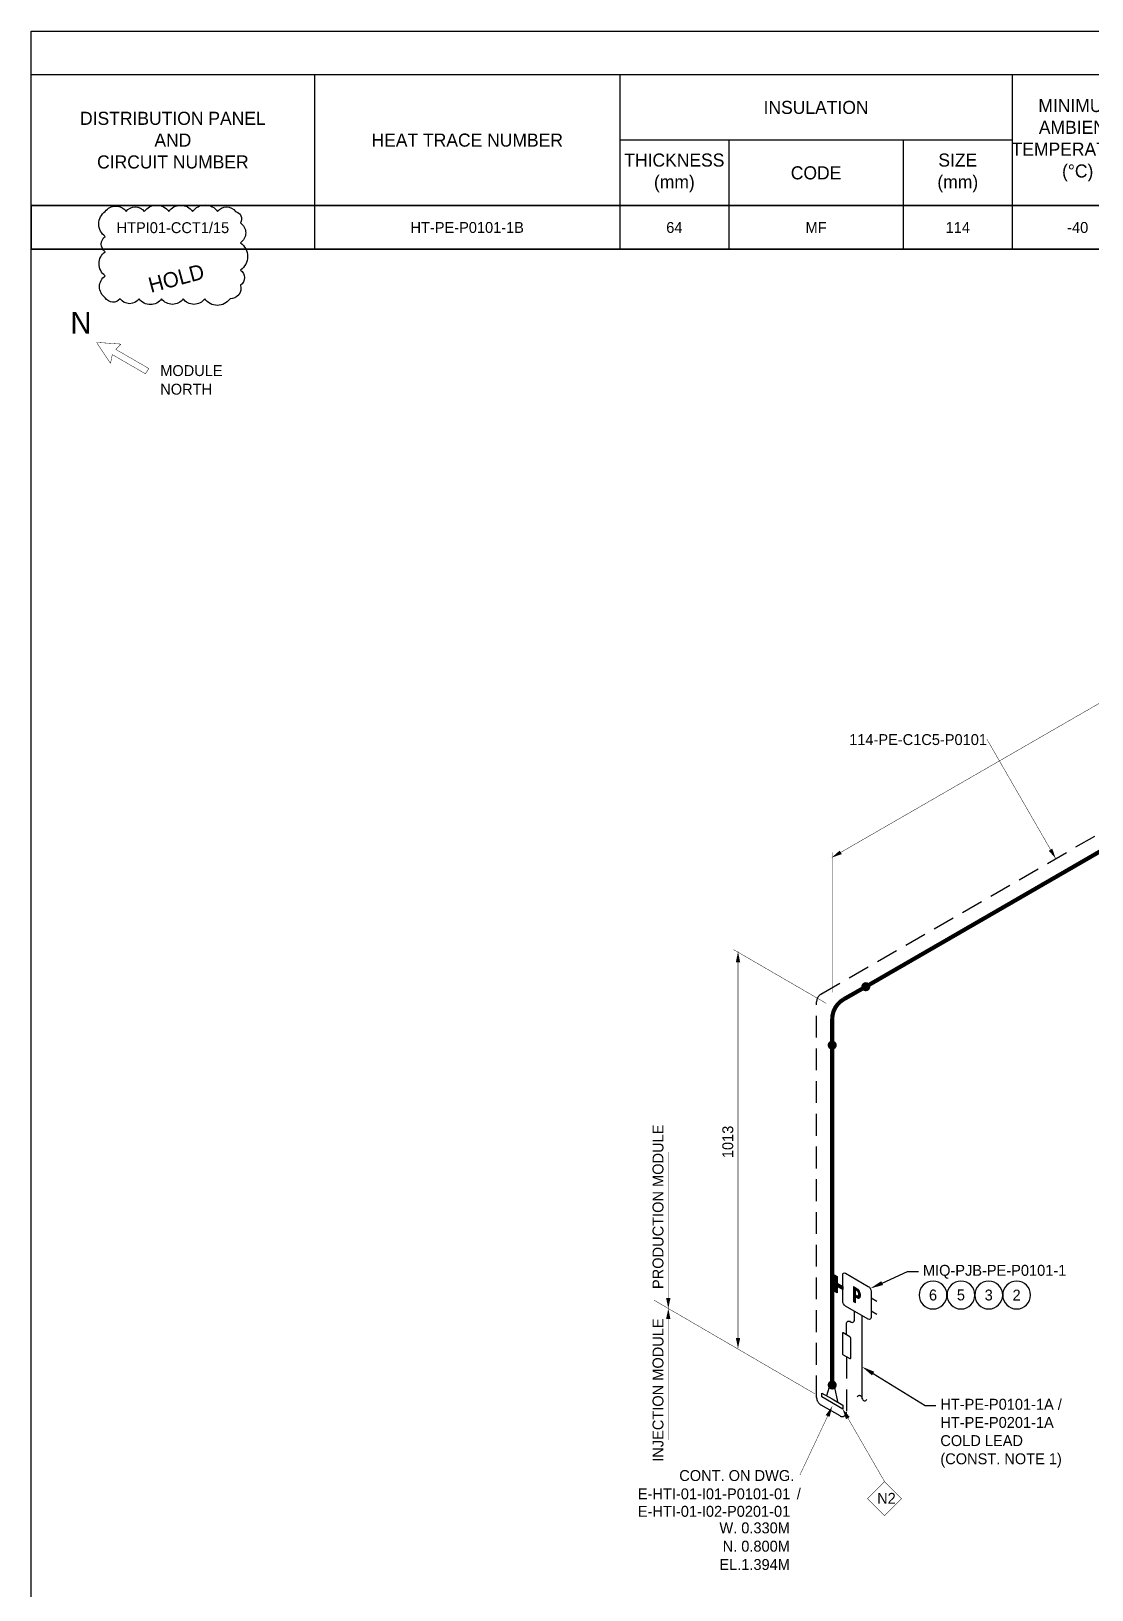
# Model space of a CAD drawing. Extents: x 0 to 847, y -42 to 494.
# Drawn here: x 0 to 243.2, y 137.1 to 494.3 of the extents above; entities that cross this region are included whole.
import ezdxf
from ezdxf import colors
from ezdxf.entities.mleader import LeaderData, LeaderLine
from ezdxf.enums import TextEntityAlignment as Align
from ezdxf.math import Vec2, Vec3

# ---------------------------------------------------------------- set-up
doc = ezdxf.new("R2010")
doc.units = 0
doc.header["$LTSCALE"] = 10
doc.header["$MEASUREMENT"] = 0
doc.linetypes.add('DASHED', pattern=[0.75, 0.5, -0.25])
doc.layers.get('Defpoints').update_dxf_attribs({"color": 9})
for name, color, linetype in [('DIMENSION', 2, 'Continuous'), ('HEAT_TRACE', 3, 'DASHED'), ('HOLD', 1, 'Continuous'), ('PIPE', 7, 'Continuous'), ('SYMBOL-3', 3, 'Continuous'), ('TABLE-1', 1, 'Continuous'), ('TABLE-7', 7, 'Continuous'), ('TEXT-2', 2, 'Continuous'), ('TEXT2', 40, 'Continuous'), ('TITLE', 7, 'Continuous'), ('WELDS', 7, 'Continuous'), ('Wipeout', 7, 'Continuous')]:
    doc.layers.add(name, color=color, linetype=linetype)
doc.styles.add('framdcn', font='', dxfattribs={"height": 2.4})
doc.styles.add('Scovan Elec', font='')
doc.styles.get("Standard").update_dxf_attribs({"font": ''})
doc.styles.get('framdcn').set_extended_font_data('Franklin Gothic Medium Cond')
doc.styles.get('Scovan Elec').set_extended_font_data('Franklin Gothic Medium Cond')
doc.styles.get('Standard').set_extended_font_data('Franklin Gothic Medium Cond')

# ---------------------------------------------------------------- blocks, each defined once
blk = doc.blocks.new('*T18')
at = {"layer": 'TABLE-7', "color": 0, "linetype": 'ByBlock', "lineweight": -2, "transparency": 16777216}
for p, q in [((0, 0), (843.77, 0)), ((0, 0), (0, -10)), ((65, 0), (65, -10)), ((135, 0), (135, -10)), ((160, 0), (160, -10)), ((200, 0), (200, -10)), ((225, 0), (225, -10)), ((255, 0), (255, -10)), ((285, 0), (285, -10)), ((315, 0), (315, -10)), ((345, 0), (345, -10)), ((435, 0), (435, -10)), ((465, 0), (465, -10)), ((495, 0), (495, -10)), ((515, 0), (515, -10)), ((545, 0), (545, -10)), ((575, 0), (575, -10)), ((605, 0), (605, -10)), ((635, 0), (635, -10)), ((665, 0), (665, -10)), ((700, 0), (700, -10)), ((730, 0), (730, -10)), ((770, 0), (770, -10)), ((808, 0), (808, -10)), ((843.77, 0), (843.77, -10)), ((0, -10), (843.77, -10))]:
    blk.add_line(p, q, dxfattribs=at)
blk = doc.blocks.new('NorthDatum')
at = {"style": 'Scovan Elec'}
blk.add_text('NORTH', height=2.5, dxfattribs=at).set_placement((0, -2.13), align=Align.MIDDLE_LEFT)
blk.add_attdef('NA_DATUM', text='', height=2.5, dxfattribs=at).set_placement((0, 2.13), align=Align.MIDDLE_LEFT)
blk = doc.blocks.new('block13')
at = {"layer": 'TEXT2'}
blk.add_hatch(color=256, dxfattribs=at).paths.add_polyline_path([(0, 0), (-0.6, -2.4), (-1.5, -2)])
at = {"layer": 'TEXT2', "linetype": 'ByBlock', "const_width": 0.1, "flags": 128}
blk.add_lwpolyline([(-7.4, -15.7), (0, 0)], dxfattribs=at)
blk = doc.blocks.new('block14')
at = {"layer": 'TEXT2', "style": 'framdcn'}
for s, p in [('W. 0.330M', (0, 0)), ('N. 0.800M', (0, -4.2)), ('EL.1.394M', (0, -8.4))]:
    blk.add_text(s, height=2.5, dxfattribs=at).set_placement(p, align=Align.RIGHT)
blk = doc.blocks.new('block47')
at = {"layer": 'PIPE', "linetype": 'ByBlock', "const_width": 0.95, "flags": 128}
for points in [[(-55.8, -32.2), (0, 0)], [(-118.5, -68.4), (-55.8, -32.2)]]:
    blk.add_lwpolyline(points, dxfattribs=at)
at = {"flags": 1}
for tag in ['Tag', 'UCI', 'Pipe Ref', 'Description', 'Key']:
    blk.add_attdef(tag, (0, 0), '', height=1, dxfattribs=at)
blk = doc.blocks.new('block49')
at = {"layer": 'PIPE', "linetype": 'ByBlock', "const_width": 0.95, "flags": 128}
for points in [[(-2.6, 4.5), (2.5, 7.4)], [(-5.2, 0), (-5.2, 0), (-5.12, 0.9), (-4.88, 1.78), (-4.5, 2.6), (-3.98, 3.34), (-3.34, 3.98), (-2.6, 4.5)], [(-5.2, -6), (-5.2, 0)]]:
    blk.add_lwpolyline(points, dxfattribs=at)
at = {"flags": 1}
for tag in ['Tag', 'UCI', 'Pipe Ref', 'Description', 'Key']:
    blk.add_attdef(tag, (0, 0), '', height=1, dxfattribs=at)
blk = doc.blocks.new('block50')
at = {"layer": 'PIPE', "linetype": 'ByBlock', "const_width": 0.95, "flags": 128}
blk.add_lwpolyline([(0, -77.9), (0, 0)], dxfattribs=at)
at = {"flags": 1}
for tag in ['Tag', 'UCI', 'Pipe Ref', 'Description', 'Key']:
    blk.add_attdef(tag, (0, 0), '', height=1, dxfattribs=at)
blk = doc.blocks.new('block51')
at = {"layer": 'PIPE', "linetype": 'ByBlock', "flags": 128}
for points in [[(-2.4, 1.3), (0, 0)], [(-2.4, 0.5), (-2.4, 1.3)], [(2.4, -2.3), (-2.4, 0.5)], [(-0.5, 3.5), (-1.3, 0.7)], [(0.5, 2.9), (-0.5, 3.5)], [(0, 0), (2.4, -1.4)], [(1.4, -0.9), (0.5, 2.9)], [(2.4, -1.4), (2.4, -2.3)]]:
    blk.add_lwpolyline(points, dxfattribs=at)
at = {"flags": 1}
for tag in ['Tag', 'UCI', 'Pipe Ref', 'Description', 'Key']:
    blk.add_attdef(tag, (0, 0), '', height=1, dxfattribs=at)
blk = doc.blocks.new('block75')
at = {"layer": 'WELDS'}
h = blk.add_hatch(color=256, dxfattribs=at)
edge = h.paths.add_edge_path(flags=0)
edge.add_arc((0, 0), 1.05, 0, 360)
at = {"flags": 1}
for tag in ['Tag', 'UCI', 'Pipe Ref', 'Description', 'Key']:
    blk.add_attdef(tag, (0, 0), '', height=1, dxfattribs=at)
blk = doc.blocks.new('block76')
at = {"layer": 'WELDS'}
h = blk.add_hatch(color=256, dxfattribs=at)
edge = h.paths.add_edge_path(flags=0)
edge.add_arc((0, 0), 1.05, 0, 360)
at = {"flags": 1}
for tag in ['Tag', 'UCI', 'Pipe Ref', 'Description', 'Key']:
    blk.add_attdef(tag, (0, 0), '', height=1, dxfattribs=at)
blk = doc.blocks.new('block77')
at = {"layer": 'WELDS'}
h = blk.add_hatch(color=256, dxfattribs=at)
edge = h.paths.add_edge_path(flags=0)
edge.add_arc((0, 0), 1.05, 0, 360)
at = {"flags": 1}
for tag in ['Tag', 'UCI', 'Pipe Ref', 'Description', 'Key']:
    blk.add_attdef(tag, (0, 0), '', height=1, dxfattribs=at)
blk = doc.blocks.new('*U113')
blk.add_wipeout([(0, 3.2), (-0.4, 3.17), (-0.8, 3.1), (-1.18, 2.98), (-1.54, 2.8), (-1.88, 2.59), (-2.19, 2.33), (-2.47, 2.04), (-2.7, 1.71), (-2.9, 1.36), (-3.04, 0.99), (-3.14, 0.6), (-3.19, 0.2), (-3.19, -0.2), (-3.14, -0.6), (-3.04, -0.99), (-2.9, -1.36), (-2.7, -1.71), (-2.47, -2.04), (-2.19, -2.33), (-1.88, -2.59), (-1.54, -2.8), (-1.18, -2.98), (-0.8, -3.1), (-0.4, -3.17), (0, -3.2), (0.4, -3.17), (0.8, -3.1), (1.18, -2.98), (1.54, -2.8), (1.88, -2.59), (2.19, -2.33), (2.47, -2.04), (2.7, -1.71), (2.9, -1.36), (3.04, -0.99), (3.14, -0.6), (3.19, -0.2), (3.19, 0.2), (3.14, 0.6), (3.04, 0.99), (2.9, 1.36), (2.7, 1.71), (2.47, 2.04), (2.19, 2.33), (1.88, 2.59), (1.54, 2.8), (1.18, 2.98), (0.8, 3.1), (0.4, 3.17)]).dxf.layer = 'Wipeout'
blk.add_circle((0, 0), 3.2)
at = {"color": 2}
blk.add_attdef('TAG1', text='', height=2.5, dxfattribs=at).set_placement((0, 0), align=Align.MIDDLE)
blk.add_attdef('TAG2', text='', height=2.5, dxfattribs=at).set_placement((3, -3), align=Align.MIDDLE_LEFT)
blk = doc.blocks.new('*U114')
blk.add_wipeout([(0, 3.2), (-0.4, 3.17), (-0.8, 3.1), (-1.18, 2.98), (-1.54, 2.8), (-1.88, 2.59), (-2.19, 2.33), (-2.47, 2.04), (-2.7, 1.71), (-2.9, 1.36), (-3.04, 0.99), (-3.14, 0.6), (-3.19, 0.2), (-3.19, -0.2), (-3.14, -0.6), (-3.04, -0.99), (-2.9, -1.36), (-2.7, -1.71), (-2.47, -2.04), (-2.19, -2.33), (-1.88, -2.59), (-1.54, -2.8), (-1.18, -2.98), (-0.8, -3.1), (-0.4, -3.17), (0, -3.2), (0.4, -3.17), (0.8, -3.1), (1.18, -2.98), (1.54, -2.8), (1.88, -2.59), (2.19, -2.33), (2.47, -2.04), (2.7, -1.71), (2.9, -1.36), (3.04, -0.99), (3.14, -0.6), (3.19, -0.2), (3.19, 0.2), (3.14, 0.6), (3.04, 0.99), (2.9, 1.36), (2.7, 1.71), (2.47, 2.04), (2.19, 2.33), (1.88, 2.59), (1.54, 2.8), (1.18, 2.98), (0.8, 3.1), (0.4, 3.17)]).dxf.layer = 'Wipeout'
blk.add_circle((0, 0), 3.2)
at = {"color": 2}
blk.add_attdef('TAG1', text='', height=2.5, dxfattribs=at).set_placement((0, 0), align=Align.MIDDLE)
blk.add_attdef('TAG2', text='', height=2.5, dxfattribs=at).set_placement((3, -3), align=Align.MIDDLE_LEFT)
blk = doc.blocks.new('*U125')
blk.add_wipeout([(0, 3.2), (-0.4, 3.17), (-0.8, 3.1), (-1.18, 2.98), (-1.54, 2.8), (-1.88, 2.59), (-2.19, 2.33), (-2.47, 2.04), (-2.7, 1.71), (-2.9, 1.36), (-3.04, 0.99), (-3.14, 0.6), (-3.19, 0.2), (-3.19, -0.2), (-3.14, -0.6), (-3.04, -0.99), (-2.9, -1.36), (-2.7, -1.71), (-2.47, -2.04), (-2.19, -2.33), (-1.88, -2.59), (-1.54, -2.8), (-1.18, -2.98), (-0.8, -3.1), (-0.4, -3.17), (0, -3.2), (0.4, -3.17), (0.8, -3.1), (1.18, -2.98), (1.54, -2.8), (1.88, -2.59), (2.19, -2.33), (2.47, -2.04), (2.7, -1.71), (2.9, -1.36), (3.04, -0.99), (3.14, -0.6), (3.19, -0.2), (3.19, 0.2), (3.14, 0.6), (3.04, 0.99), (2.9, 1.36), (2.7, 1.71), (2.47, 2.04), (2.19, 2.33), (1.88, 2.59), (1.54, 2.8), (1.18, 2.98), (0.8, 3.1), (0.4, 3.17)]).dxf.layer = 'Wipeout'
blk.add_circle((0, 0), 3.2)
at = {"color": 2}
blk.add_attdef('TAG1', text='', height=2.5, dxfattribs=at).set_placement((0, 0), align=Align.MIDDLE)
blk.add_attdef('TAG2', text='', height=2.5, dxfattribs=at).set_placement((3, -3), align=Align.MIDDLE_LEFT)
blk = doc.blocks.new('*U111')
h = blk.add_hatch(color=256)
h.dxf.hatch_style = 1
h.paths.add_polyline_path([(-4.55, 3), (-4.55, 4.5), (-5.2, 4.87), (-5.2, 1.12), (-4.55, 0.75), (-4.55, 2.25), (-3.25, 1.5), (-3.25, 2.25)])
h = blk.add_hatch(color=7)
h.dxf.hatch_style = 1
h.paths.add_polyline_path([(0.79, -0.02), (0.8, 0.22), (0.79, 0.46), (0.75, 0.7), (0.67, 0.93), (0.62, 1.06), (0.49, 1.29), (0.35, 1.46), (0.21, 1.58), (0.04, 1.7), (-0.15, 1.83), (-0.79, 2.2), (-0.79, -1.27), (-0.36, -1.52), (-0.36, -0.16), (-0.14, -0.29), (-0.07, -0.33), (0.13, -0.43), (0.29, -0.49), (0.41, -0.5), (0.47, -0.5), (0.6, -0.44), (0.7, -0.31), (0.75, -0.2)])
h.paths.add_polyline_path([(0.32, 0.2), (0.25, 0.08), (0.19, 0.06), (0.05, 0.08), (-0.15, 0.17), (-0.36, 0.3), (-0.36, 1.5), (-0.15, 1.38), (-0.02, 1.3), (0.12, 1.19), (0.16, 1.15), (0.28, 0.91), (0.33, 0.73), (0.36, 0.44)], flags=16)
for p, q in [((3.25, -0.37), (4.55, -1.13)), ((3.25, -3.37), (4.55, -4.12))]:
    blk.add_line(p, q)
blk.add_lwpolyline([(-4.55, 0.75), (-5.2, 1.12), (-5.2, 4.87), (-4.55, 4.5), (-4.55, 3), (-3.25, 2.25), (-3.25, 1.5), (-4.55, 2.25)], close=True)
for points in [[(-3.25, -1.13), (-3.25, 4.87)], [(-2.6, 5.25), (2.6, 2.25)], [(3.25, 1.12), (3.25, -4.88)], [(2.6, -5.25), (-2.6, -2.25)]]:
    blk.add_lwpolyline(points)
at = {"extrusion": (0, 0, -1)}
for centre, start_param, end_param in [((-2.6, 4.5), 5.497787, 7.068583), ((2.6, 1.5), 0.785398, 2.356194), ((-2.6, -1.5), 3.926991, 5.497787), ((2.6, -4.5), 2.356194, 3.926991)]:
    blk.add_ellipse(centre, major_axis=(-0.459, 0.795), ratio=0.57735, start_param=start_param, end_param=end_param, dxfattribs=at)
at = {"layer": 'Defpoints', "lineweight": 0}
for points in [[(-0.79, -1.27), (-0.36, -1.52), (-0.36, -0.16), (-0.14, -0.29), (-0.07, -0.33), (0.13, -0.43), (0.29, -0.49), (0.41, -0.5), (0.47, -0.5), (0.6, -0.44), (0.7, -0.31), (0.75, -0.2), (0.79, -0.02), (0.8, 0.22), (0.8, 0.22), (0.79, 0.46), (0.75, 0.7), (0.67, 0.93), (0.62, 1.06), (0.49, 1.29), (0.35, 1.46), (0.21, 1.58), (0.04, 1.7), (-0.15, 1.83), (-0.79, 2.2)], [(0.12, 1.19), (0.16, 1.15), (0.28, 0.91), (0.33, 0.73), (0.35, 0.48), (0.35, 0.42), (0.32, 0.2), (0.25, 0.08), (0.19, 0.06), (0.05, 0.08), (-0.15, 0.17), (-0.36, 0.3), (-0.36, 1.5), (-0.15, 1.38), (-0.02, 1.3)]]:
    blk.add_lwpolyline(points, close=True, dxfattribs=at)
blk = doc.blocks.new('*U112')
at = {"extrusion": (0.707107, -0.408248, 0.57735)}
for p, q in [((-0.97, 2.81), (-0.97, -1.69)), ((0.76, 2.06), (-0.76, 2.94)), ((0.97, -2.81), (0.97, 1.69)), ((-0.76, -2.06), (0.76, -2.94))]:
    blk.add_line(p, q, dxfattribs=at)
for centre, start_param, end_param in [((-0.76, 2.69), 2.356194, 3.926991), ((0.76, 1.81), 0.785398, 2.356194), ((-0.76, -1.81), 3.926991, 5.497787), ((0.76, -2.69), -0.785398, 0.785398)]:
    blk.add_ellipse(centre, major_axis=(0.153, -0.265), ratio=0.57735, start_param=start_param, end_param=end_param)
blk = doc.blocks.new('G-WavyBreakline')
blk.add_open_spline([(-1.07, -0.3), (-1.08, -0.22), (-1.09, -0.05), (-0.97, 0.2), (-0.73, 0.31), (-0.46, 0.32), (-0.14, 0.12), (0.14, -0.12), (0.46, -0.32), (0.73, -0.31), (0.97, -0.2), (1.09, 0.05), (1.08, 0.22), (1.07, 0.3)], degree=3, knots=[0, 0, 0, 0, 0.23778, 0.504219, 0.769947, 1.007727, 1.273929, 1.868857, 2.135059, 2.372839, 2.638567, 2.905005, 3.142785, 3.142785, 3.142785, 3.142785])
blk = doc.blocks.new('*U115')
blk.add_wipeout([(0, 3.2), (-0.4, 3.17), (-0.8, 3.1), (-1.18, 2.98), (-1.54, 2.8), (-1.88, 2.59), (-2.19, 2.33), (-2.47, 2.04), (-2.7, 1.71), (-2.9, 1.36), (-3.04, 0.99), (-3.14, 0.6), (-3.19, 0.2), (-3.19, -0.2), (-3.14, -0.6), (-3.04, -0.99), (-2.9, -1.36), (-2.7, -1.71), (-2.47, -2.04), (-2.19, -2.33), (-1.88, -2.59), (-1.54, -2.8), (-1.18, -2.98), (-0.8, -3.1), (-0.4, -3.17), (0, -3.2), (0.4, -3.17), (0.8, -3.1), (1.18, -2.98), (1.54, -2.8), (1.88, -2.59), (2.19, -2.33), (2.47, -2.04), (2.7, -1.71), (2.9, -1.36), (3.04, -0.99), (3.14, -0.6), (3.19, -0.2), (3.19, 0.2), (3.14, 0.6), (3.04, 0.99), (2.9, 1.36), (2.7, 1.71), (2.47, 2.04), (2.19, 2.33), (1.88, 2.59), (1.54, 2.8), (1.18, 2.98), (0.8, 3.1), (0.4, 3.17)]).dxf.layer = 'Wipeout'
blk.add_circle((0, 0), 3.2)
at = {"color": 2}
blk.add_attdef('TAG1', text='', height=2.5, dxfattribs=at).set_placement((0, 0), align=Align.MIDDLE)
blk.add_attdef('TAG2', text='', height=2.5, dxfattribs=at).set_placement((3, -3), align=Align.MIDDLE_LEFT)
blk = doc.blocks.new('Heat_Trace_Design_Data')
at = {"layer": 'TEXT-2', "style": 'Scovan Elec'}
blk.add_attdef('PNL#-CKT#_1', text='', height=2.5, dxfattribs=at).set_placement((32.5, -5), align=Align.MIDDLE)
for tag, p in [('TRACE#_1', (100, -5)), ('INSU.THK_1', (147.5, -5)), ('INSU.CODE_1', (180, -5)), ('INSU.SIZE_1', (212.5, -5)), ('MIN.TEMP_1', (240, -5)), ('STARTUP.TEMP_1', (270, -5)), ('EXP.TEMP_1', (300, -5)), ('MAINT.TEMP_1', (330, -5)), ('CABLE.TYPE_1', (390, -5)), ('CABLE.LENGTH_1', (450, -5)), ('SUPPLY.VOLT_1', (480, -5)), ('HT.RATIO_1', (505, -5)), ('OPER.CURRENT_1', (530, -5)), ('COLD.CURRENT_1', (560, -5)), ('OPER.WATT_1', (590, -5)), ('COLD.WATT_1', (620, -5)), ('HEATER.OUTPUT_1', (650, -5)), ('PIPE.MAT_1', (682.5, -5)), ('HEAT.LOSS_1', (715, -5)), ('AREA.CLASS_1', (750, -5)), ('TEMPERATURE.CODE_1', (789, -5)), ('HI.LIMIT.SET.PT_1', (825.89, -5))]:
    blk.add_attdef(tag, text='', height=2.5, dxfattribs=at).set_placement(p, align=Align.MIDDLE_CENTER)

msp = doc.modelspace()

# ---------------------------------------------------------------- hatches: boundary and pattern name
at = {"layer": 'DIMENSION'}
for points in [[(183.6, 304.9), (185.4, 306.5), (185.9, 305.7)], [(162.1, 283.3), (162.6, 280.9), (161.6, 280.9)], [(146.11, 201.53), (146.61, 203.93), (145.61, 203.93)], [(146.11, 201.54), (146.61, 199.14), (145.61, 199.14)], [(162.1, 192.4), (161.6, 194.8), (162.6, 194.8)]]:
    msp.add_hatch(color=256, dxfattribs=at).paths.add_polyline_path(points)
at = {"layer": 'TEXT2'}
for points in [[(234.97, 304.66), (233.37, 306.46), (234.17, 306.96)], [(186.1, 178.5), (187.73, 176.67), (186.87, 176.17)]]:
    msp.add_hatch(color=256, dxfattribs=at).paths.add_polyline_path(points)

# ---------------------------------------------------------------- linework, layer by layer
at = {"layer": 'DIMENSION', "linetype": 'ByBlock', "const_width": 0.1, "flags": 128}
for points in [[(309.9, 377.7), (183.6, 304.9)], [(183.7, 306.1), (183.7, 274)], [(182.3, 271.5), (161.1, 283.8)], [(162.1, 283.3), (162.1, 192.4)], [(179.7, 182), (142.82, 203.46)]]:
    msp.add_lwpolyline(points, dxfattribs=at)
at = {"layer": 'DIMENSION', "linetype": 'ByBlock', "const_width": 0.1}
for points in [[(146.1, 201.91), (146.1, 237.4)], [(146.1, 201.91), (146.1, 171.4)]]:
    msp.add_lwpolyline(points, dxfattribs=at)
at = {"layer": 'HEAT_TRACE'}
msp.add_line((181.13, 273.58), (305.57, 345.42), dxfattribs=at)
msp.add_lwpolyline([(187, 190.5), (187, 177.77, -0.57735), (185.5, 176.9), (181.13, 179.42, -0.267949), (180.13, 181.15), (180.13, 271.85)], format="xyb", dxfattribs=at)
msp.add_arc((182.13, 271.85), 2, 120, 180, dxfattribs=at)
at = {"layer": 'HOLD'}
msp.add_lwpolyline([(17, 453, -0.520567), (21.77, 453, -0.520567), (25.95, 453, -0.520567), (31.57, 453, -0.520567), (37.01, 453, -0.520567), (42.75, 453, -0.520567), (46.87, 453, -0.520567), (48, 450.41, -0.520567), (48, 445.81, -0.520567), (48, 439.57, -0.520567), (48, 436.1, -0.520567), (45.6, 433, -0.520567), (39.8, 433, -0.520567), (34.87, 433, -0.520567), (29.92, 433, -0.520567), (24.75, 433, -0.520567), (20.42, 433, -0.520567), (17, 433.22, -0.520567), (17, 438.27, -0.520567), (17, 443.78, -0.520567), (17, 447.28, -0.520567)], format="xyb", close=True, dxfattribs=at)
at = {"layer": 'SYMBOL-3'}
msp.add_lwpolyline([(187, 195.5), (187, 198.17, -0.57735), (187.75, 198.6), (188.04, 198.43, 0.57735), (188.79, 198.87), (188.79, 201)], format="xyb", dxfattribs=at)
msp.add_lwpolyline([(190.53, 199.95), (190.53, 181)], dxfattribs=at)
at = {"layer": 'TABLE-1'}
for points in [[(843.77, 484.34), (0, 484.34)], [(225, 469.34), (135, 469.34)], [(843.77, 454.34), (0, 454.34)], [(843.77, 444.34), (0, 444.34)]]:
    msp.add_lwpolyline(points, dxfattribs=at)
at = {"layer": 'TABLE-7'}
for points in [[(65, 484.34), (65, 454.34)], [(135, 484.34), (135, 454.34)], [(225, 484.34), (225, 454.34)], [(160, 469.34), (160, 454.34)], [(200, 469.34), (200, 454.34)]]:
    msp.add_lwpolyline(points, dxfattribs=at)
at = {"layer": 'TEXT2', "linetype": 'ByBlock', "const_width": 0.1, "flags": 128}
for points in [[(18.2, 418.2), (15, 423)], [(15, 423), (20.6, 422.6)], [(20.6, 422.6), (19.4, 421.4)], [(18.6, 420.2), (18.2, 418.2)], [(26.2, 415.8), (18.6, 420.2)], [(19.4, 421.4), (27, 417)], [(27, 417), (26.2, 415.8)], [(195.7, 161.87), (186.1, 178.5)]]:
    msp.add_lwpolyline(points, dxfattribs=at)
at = {"layer": 'TEXT2', "linetype": 'ByBlock', "const_width": 0.1}
msp.add_lwpolyline([(219.15, 332.09), (234.97, 304.66)], dxfattribs=at)
at = {"layer": 'TEXT2', "linetype": 'ByBlock', "const_width": 0.1, "flags": 128}
msp.add_lwpolyline([(195.7, 161.87), (199.6, 157.97), (195.7, 154.07), (191.8, 157.97), (195.7, 161.87)], close=True, dxfattribs=at)
at = {"layer": 'TITLE'}
msp.add_lwpolyline([(0, 494.34), (843.77, 494.34), (843.77, 0), (0, 0)], close=True, dxfattribs=at)

# ---------------------------------------------------------------- block references
msp.add_blockref('*T18', (0, 454.34))
ref = msp.add_blockref('Heat_Trace_Design_Data', (0, 454.34))
ref.add_attrib('PNL#-CKT#_1', 'HTPI01-CCT1/15', dxfattribs={"layer": 'TEXT-2', "height": 2.5, "style": 'Scovan Elec'}).set_placement((32.5, 449.34), align=Align.MIDDLE)
ref.add_attrib('TRACE#_1', 'HT-PE-P0101-1B', dxfattribs={"layer": 'TEXT-2', "height": 2.5, "style": 'Scovan Elec'}).set_placement((100, 449.34), align=Align.MIDDLE_CENTER)
ref.add_attrib('INSU.THK_1', '64', dxfattribs={"layer": 'TEXT-2', "height": 2.5, "style": 'Scovan Elec'}).set_placement((147.5, 449.34), align=Align.MIDDLE_CENTER)
ref.add_attrib('INSU.CODE_1', 'MF', dxfattribs={"layer": 'TEXT-2', "height": 2.5, "style": 'Scovan Elec'}).set_placement((180, 449.34), align=Align.MIDDLE_CENTER)
ref.add_attrib('INSU.SIZE_1', '114', dxfattribs={"layer": 'TEXT-2', "height": 2.5, "style": 'Scovan Elec'}).set_placement((212.5, 449.34), align=Align.MIDDLE_CENTER)
ref.add_attrib('MIN.TEMP_1', '-40', dxfattribs={"layer": 'TEXT-2', "height": 2.5, "style": 'Scovan Elec'}).set_placement((240, 449.34), align=Align.MIDDLE_CENTER)
at = {"layer": 'PIPE'}
for name, p in [('block47', (309.9, 343.7)), ('block49', (188.9, 267.9)), ('block50', (183.7, 261.9)), ('block51', (183.7, 180.8))]:
    msp.add_blockref(name, p, dxfattribs=at)
at = {"layer": 'SYMBOL-3'}
for name, p in [('*U111', (189.37, 204.36)), ('*U112', (187, 193))]:
    msp.add_blockref(name, p, dxfattribs=at)
at = {"layer": 'SYMBOL-3', "rotation": 330.0000000000001}
msp.add_blockref('G-WavyBreakline', (190.53, 181), dxfattribs=at)
at = {"layer": 'TEXT2'}
msp.add_blockref('NorthDatum', (29.6, 414.4), dxfattribs=at).add_auto_attribs({'NA_DATUM': 'MODULE'})
for name, p in [('block13', (183.7, 179.1)), ('block14', (174, 150))]:
    msp.add_blockref(name, p, dxfattribs=at)
at = {"layer": 'WELDS'}
for name, p in [('block75', (191.4, 275.3)), ('block76', (183.7, 261.9)), ('block77', (183.7, 184))]:
    msp.add_blockref(name, p, dxfattribs=at)

# ---------------------------------------------------------------- texts
at = {"layer": 'DIMENSION', "style": 'framdcn'}
for s, p in [('PRODUCTION MODULE', (145, 206)), ('1013', (161, 236))]:
    msp.add_text(s, height=2.5, rotation=90, dxfattribs=at).set_placement(p)
msp.add_text('INJECTION MODULE', height=2.5, rotation=90, dxfattribs=at).set_placement((145, 199.28), align=Align.RIGHT)
at = {"layer": 'HOLD', "insert": (27, 436), "char_height": 3.5, "attachment_point": 4, "rotation": 15, "style": 'Scovan Elec'}
msp.add_mtext('HOLD', dxfattribs=at)
at = {"layer": 'TEXT-2', "char_height": 3, "attachment_point": 5, "style": 'Scovan Elec'}
for s, insert in [('MINIMUM\\PAMBIENT\\PTEMPERATURE\\P(%%DC)', (240, 469.34)), ('DISTRIBUTION PANEL\\PAND\\PCIRCUIT NUMBER', (32.5, 469.34)), ('INSULATION', (180, 476.84)), ('HEAT TRACE NUMBER', (100, 469.34)), ('THICKNESS\\P(mm)', (147.5, 461.84)), ('SIZE\\P(mm)', (212.5, 461.84)), ('CODE', (180, 461.84))]:
    msp.add_mtext(s, dxfattribs=dict(at, insert=insert))
at = {"layer": 'TEXT2', "style": 'framdcn'}
for s, height, p in [('N', 5, (9, 425)), ('114-PE-C1C5-P0101', 2.5, (187.6, 330.7)), ('N2', 2.5, (194, 156.77))]:
    msp.add_text(s, height=height, dxfattribs=at).set_placement(p)
for s, p in [('CONT. ON DWG.', (175, 162)), ('E-HTI-01-I01-P0101-01 ', (175, 157.8)), ('/', (176.5, 157.8)), ('E-HTI-01-I02-P0201-01 ', (175, 153.8))]:
    msp.add_text(s, height=2.5, dxfattribs=at).set_placement(p, align=Align.RIGHT)

# ---------------------------------------------------------------- leaders
at = {"layer": 'TEXT-2'}
ml = msp.add_multileader_mtext('Standard', dxfattribs=at)
ml.set_content('MIQ-PJB-PE-P0101-1', color=256, style='Scovan Elec')
ml.set_leader_properties()
ml.build(insert=Vec2(0, 0))
ml.multileader.update_dxf_attribs({"dogleg_length": 2.5, "arrow_head_size": 3})
ctx = ml.context
ctx.base_point, ctx.char_height, ctx.arrow_head_size, ctx.landing_gap_size, ctx.plane_origin = Vec3(203.5, 210), 2.5, 3, 1, Vec3(175.62, 187.92)
notes = []
notes.append((ctx, [(1, (1, 1, 0), (201, 210), (1, 0), 2.5, [(0, [(192.43, 206.13)], 0, [])])]))
ctx.mtext.insert, ctx.mtext.flow_direction = Vec3(204.5, 211.54), 5
ml = msp.add_multileader_mtext('Standard', dxfattribs=at)
ml.set_content('HT-PE-P0101-1A /\\PHT-PE-P0201-1A\\PCOLD LEAD\\P(CONST. NOTE 1)', color=256, style='Scovan Elec')
ml.set_leader_properties()
ml.build(insert=Vec2(0, 0))
ml.multileader.update_dxf_attribs({"dogleg_length": 2.5, "arrow_head_size": 3})
ctx = ml.context
ctx.base_point, ctx.char_height, ctx.arrow_head_size, ctx.landing_gap_size, ctx.plane_origin = Vec3(207.5, 179.28), 2.5, 3, 1, Vec3(219.27, 139.92)
notes.append((ctx, [(0, (1, 1, 0), (205, 179.28), (1, 0), 2.5, [(0, [(190.53, 188.2)], 0, [])])]))
ctx.mtext.insert, ctx.mtext.flow_direction = Vec3(208.5, 180.84), 5
for ctx, leaders in notes:
    for number, flags, end, landing, length, lines in leaders:
        leader = LeaderData()
        leader.index, (leader.has_last_leader_line, leader.has_dogleg_vector, leader.attachment_direction) = number, flags
        leader.last_leader_point, leader.dogleg_vector, leader.dogleg_length = Vec3(end), Vec3(landing), length
        for number, points, colour, breaks in lines:
            line = LeaderLine()
            line.index, line.vertices, line.color, line.breaks = number, Vec3.list(points), colors.encode_raw_color(colour), breaks
            leader.lines.append(line)
        ctx.leaders.append(leader)

# ---------------------------------------------------------------- next in the draw order: block references
ref = msp.add_blockref('*U113', (206.82, 204.63), dxfattribs=dict(at, xscale=-1))
ref.add_attrib('TAG1', '6', dxfattribs={"layer": '0', "color": 2, "height": 2.5}).set_placement((206.82, 204.63), align=Align.MIDDLE)

# ---------------------------------------------------------------- next in the draw order: block references
ref = msp.add_blockref('*U114', (213.22, 204.63), dxfattribs=dict(at, xscale=-1))
ref.add_attrib('TAG1', '5', dxfattribs={"layer": '0', "color": 2, "height": 2.5}).set_placement((213.22, 204.63), align=Align.MIDDLE)

# ---------------------------------------------------------------- next in the draw order: block references
ref = msp.add_blockref('*U125', (219.6, 204.63), dxfattribs=dict(at, xscale=-1))
ref.add_attrib('TAG1', '3', dxfattribs={"layer": '0', "color": 2, "height": 2.5}).set_placement((219.6, 204.63), align=Align.MIDDLE)

# ---------------------------------------------------------------- next in the draw order: block references
ref = msp.add_blockref('*U115', (225.99, 204.63), dxfattribs=dict(at, xscale=-1))
ref.add_attrib('TAG1', '2', dxfattribs={"layer": '0', "color": 2, "height": 2.5}).set_placement((225.99, 204.63), align=Align.MIDDLE)

doc.saveas('drawing.dxf')
